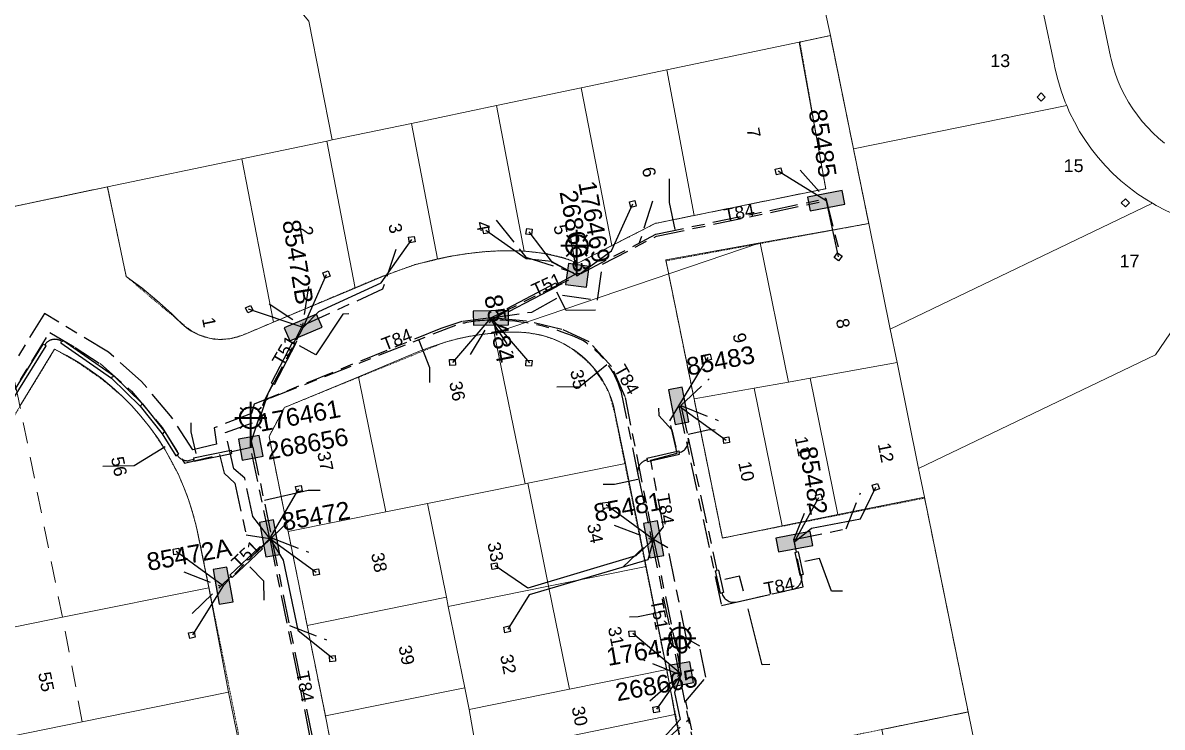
# Model space of a CAD drawing. Header units: metres. Extents: x 314590 to 317940, y 6263421 to 6264427.
# Drawn here: x 317556.4 to 317716.7, y 6264162.9 to 6264262.2 of the extents above; entities that cross this region are included whole.
import ezdxf
from ezdxf.enums import TextEntityAlignment as Align

# ---------------------------------------------------------------- set-up
doc = ezdxf.new("R2010")
doc.units = ezdxf.units.M
for name, pattern in [('Cable Exist UG', [8.2, 4, -1.2, 1.8, -1.2]), ('Dash', [5, 3, -2]), ('HIDDEN', [0.375, 0.25, -0.125]), ('HIDDEN2', [0.1875, 0.125, -0.0625])]:
    doc.linetypes.add(name, pattern=pattern)
doc.layers.get('0').update_dxf_attribs({"color": 6})
for name, color, linetype, lineweight in [('Cadastre Buildings_SP_EXT', 9, 'Continuous', 5), ('Cadastre Easements_SP_EXT', 9, 'Continuous', 5), ('Cadastre Land Parcels_SP_EXT', 9, 'Continuous', 5), ('Cadastre Other Property_SP_EXT', 9, 'HIDDEN', 5)]:
    doc.layers.add(name, color=color, linetype=linetype, lineweight=lineweight)
for name, color, linetype in [('Duct_SP_EXT', 7, 'Continuous'), ('Equip_SP_SL_EXT', 7, 'Continuous'), ('Mains_LV_EXT', 7, 'Continuous'), ('Mains_LV_SL_EXT', 7, 'Continuous'), ('Services_SP_EXT', 7, 'Continuous'), ('SupportsUG_SP_LV_EXT', 7, 'Continuous'), ('SupportsUG_SP_LV_SL_EXT', 7, 'Continuous'), ('Trench_SP_EXT', 7, 'Continuous')]:
    doc.layers.add(name, color=color, linetype=linetype)
doc.styles.add('COLUMN_LABEL', font='arial.ttf')
doc.styles.add('iecARIAL', font='arial.ttf', dxfattribs={"height": 2})
doc.styles.add('POLE_LABEL', font='arial.ttf')
doc.styles.get("Standard").update_dxf_attribs({"font": 'arial.ttf'})

# ---------------------------------------------------------------- blocks, each defined once
blk = doc.blocks.new('COLUMN_EXT')
blk.add_hatch(color=256).paths.add_polyline_path([(-1.49, 1.48), (-1.49, -1.49), (1.48, -1.49), (1.48, 1.48)])
blk.add_lwpolyline([(-1.49, -1.49), (1.48, -1.49), (1.48, 1.48), (-1.49, 1.48)], close=True)
for tag, height, style, flags, p in [('ASSET_NUM', 2.5, 'COLUMN_LABEL', 8, (2, 2)), ('STRUCTURE_PLANT_NUMBER', 0.2, 'POLE_LABEL', 9, (1.81, 0.03)), ('STREET_CODE', 0.2, 'COLUMN_LABEL', 9, (1.81, -0.2))]:
    blk.add_attdef(tag, text='', height=height, dxfattribs=dict(style=style, flags=flags)).set_placement(p, align=Align.MIDDLE_LEFT)
at = {"flags": 9}
for tag, p in [('COLUMN_TYPE', (1.81, -0.4)), ('OWNED_BY', (1.81, -0.6)), ('STATE', (1.81, -0.8)), ('USAGE', (1.81, -1)), ('STREETNAME', (1.81, -1.6)), ('LEGEND', (1.81, -1.2)), ('LOCATION', (1.81, -1.4)), ('SUBURB', (1.81, -1.8)), ('NOTES', (1.81, -2))]:
    blk.add_attdef(tag, text='', height=0.2, dxfattribs=at).set_placement(p, align=Align.MIDDLE_LEFT)
at = {"flags": 1}
blk.add_attdef('Z', (1.81, -2.35), '', height=0.2, dxfattribs=at)
blk = doc.blocks.new('PILLAR_EXT')
blk.add_hatch(color=256).paths.add_polyline_path([(-2.475, 0.99), (-2.475, -0.99), (2.475, -0.99), (2.475, 0.99)])
blk.add_lwpolyline([(-2.475, -0.99), (2.475, -0.99), (2.475, 0.99), (-2.475, 0.99)], close=True)
at = {"style": 'iecARIAL', "flags": 8}
blk.add_attdef('ASSET_NUM', (1.5, 3.5), '', height=2.5, dxfattribs=at)
for tag, p, flags in [('OWNED_BY', (0, -0.2), 9), ('STATE', (0, -0.4), 9), ('SUPPORT_TYPE', (0, -0.6), 9), ('STREETNAME', (0, -1.8), 9), ('USAGE', (0, -0.8), 9), ('LEGEND', (0, -1), 9), ('LOCATION', (0, -1.2), 9), ('NOTES', (0, -1.4), 9), ('PARENT', (0, -1.6), 9), ('SUBURB', (0, -2), 1)]:
    blk.add_attdef(tag, p, '', height=0.2, dxfattribs=dict(flags=flags))
blk = doc.blocks.new('SL_LANTERN_EXT')
at = {"lineweight": 40}
for p, q in [((0, 1.97), (0, 6.47)), ((-1.46, 5.68), (-1.06, 5.28)), ((1.46, 5.68), (1.06, 5.28)), ((-2.25, 4.22), (2.25, 4.22)), ((-1.46, 2.76), (-1.06, 3.16)), ((0, 0), (0, 2.72)), ((1.46, 2.76), (1.06, 3.16))]:
    blk.add_line(p, q, dxfattribs=at)
blk.add_circle((0, 4.22), 1.5, dxfattribs=at)
at = {"style": 'iecARIAL', "flags": 8}
blk.add_attdef('ASSET_NUM', (1.5, 1.5), '', height=2.5, dxfattribs=at)
for tag, p, height, flags in [('OPERATING_VOLTAGE', (0.98, -1.65), 0.2, 9), ('CONSTRUCTED_VOLTAGE', (0.98, -0.65), 0.2, 9), ('CONTROL_TYPE', (0.98, -0.85), 0.2, 9), ('LANTERN_PURPOSE', (0.98, -1.05), 0.2, 9), ('LANTERN_TYPE', (0.98, -1.25), 0.2, 9), ('NO_PHASES', (0.98, -1.45), 0.2, 9), ('LNUMBER', (2.18, -3.25), 2.5, 8), ('ORIENTATION', (0.98, -1.85), 0.2, 9), ('OWNED_BY', (0.98, -2.05), 0.2, 9), ('STATE', (0.98, -2.25), 0.2, 9), ('USAGE', (0.98, -2.45), 0.2, 9), ('CEXIST', (0.98, -2.65), 0.2, 9), ('CNEW', (0.98, -2.85), 0.2, 9), ('CNUMBER', (0.98, -3.05), 0.2, 9), ('CREMOVE', (0.98, -3.25), 0.2, 9), ('CREPLACE', (0.98, -3.45), 0.2, 9), ('LKINGHEIGHT', (0.98, -3.65), 0.2, 9), ('LBRACKET', (0.98, -3.85), 0.2, 9), ('LBRACKETVOCAB', (0.98, -4.05), 0.2, 9), ('LCATEGORY', (0.98, -4.25), 0.2, 9), ('LCHARGE1', (0.98, -4.45), 0.2, 9), ('LCHARGE1PERCENT', (0.98, -4.65), 0.2, 9), ('LCHARGE2', (0.98, -4.85), 0.2, 9), ('LCHARGE2PERCENT', (0.98, -5.05), 0.2, 9), ('LCHARGE3', (0.98, -5.25), 0.2, 9), ('LCHARGE3PERCENT', (0.98, -5.45), 0.2, 9), ('LEXIST', (0.98, -5.65), 0.2, 9), ('LLAMP', (0.98, -5.85), 0.2, 9), ('LLAMPVOCAB', (0.98, -6.05), 0.2, 9), ('LMAST', (0.98, -6.25), 0.2, 9), ('LMASTVOCAB', (0.98, -6.45), 0.2, 9), ('LNEW', (0.98, -6.65), 0.2, 9), ('LANTNUMBER', (0.98, -6.85), 0.2, 9), ('LOUTREACH', (0.98, -7.25), 0.2, 9), ('LOUTREACHVOCAB', (0.98, -7.45), 0.2, 9), ('LRATECODE', (0.98, -7.65), 0.2, 9), ('LREMOVE', (0.98, -7.85), 0.2, 9), ('LREPLACE', (0.98, -8.05), 0.2, 9), ('STREETNAME', (0.98, -9.25), 0.2, 9), ('SUBURB', (0.98, -9.45), 0.2, 1), ('LTYPE', (0.98, -8.25), 0.2, 9), ('LTYPEVOCAB', (0.98, -8.45), 0.2, 9), ('LEGEND', (0.98, -8.65), 0.2, 9), ('LOCATION', (0.98, -8.85), 0.2, 9), ('NOTES', (0.98, -9.05), 0.2, 9)]:
    blk.add_attdef(tag, p, '', height=height, dxfattribs=dict(flags=flags))
blk = doc.blocks.new('CCP_EXT')
at = {"flags": 9}
for tag, p in [('LIFE_SUPPORT', (0, -1.6)), ('STATE', (0, -1.8)), ('NOTES', (0, -2))]:
    blk.add_attdef(tag, text='', height=0.2, dxfattribs=at).set_placement(p, align=Align.MIDDLE_LEFT)
blk.add_wipeout([(0, 0.57), (0.57, 0), (0, -0.57), (-0.57, 0)])
blk.add_lwpolyline([(-0.57, 0), (0, 0.57), (0.57, 0), (0, -0.57), (-0.57, 0)])
at = {"flags": 1}
blk.add_attdef('Z', (0, 0), '', height=0.2, dxfattribs=at)
at = {"flags": 9}
for tag, p in [('CCP_TYPE', (0, 0)), ('CONSTRUCTED_VOLTAGE', (0, -0.2)), ('OPERATING_VOLTAGE', (0, -0.6)), ('ORIENTATION', (0, -0.8)), ('OWNED_BY', (0, -1)), ('NO_PHASES', (0, -0.4)), ('USAGE', (0, -1.2)), ('LEGEND', (0, -1.4))]:
    blk.add_attdef(tag, text='', height=0.2, dxfattribs=at).set_placement(p, align=Align.MIDDLE_LEFT)

msp = doc.modelspace()

# ---------------------------------------------------------------- linework, layer by layer
at = {"layer": 'Cadastre Land Parcels_SP_EXT', "linetype": 'Continuous'}
for points in [[(317657.18, 6264321.73), (317654.85, 6264332.82), (317622.51, 6264300.08), (317586.79, 6264293.39), (317591.09, 6264269.07), (317596.64, 6264262.4), (317599.93, 6264245.65), (317611.1, 6264247.99), (317623.04, 6264250.5), (317634.98, 6264253), (317647.02, 6264255.52), (317665.62, 6264259.41), (317670.03, 6264260.34), (317669.27, 6264263.97), (317665.17, 6264283.55), (317661.07, 6264303.13), (317657.18, 6264321.73)], [(317703.29, 6264250.49), (317703.08, 6264250.98), (317702.52, 6264252.56), (317702.03, 6264254.17), (317701.63, 6264255.8), (317701.51, 6264256.38), (317698.63, 6264270.12), (317669.27, 6264263.97), (317670.03, 6264260.34), (317673.28, 6264244.38), (317703.29, 6264250.49)], [(317650.86, 6264235.01), (317669.37, 6264238.78), (317665.62, 6264259.41), (317647.02, 6264255.52), (317650.86, 6264235.01)], [(317650.86, 6264235.01), (317647.02, 6264255.52), (317634.98, 6264253), (317639.29, 6264230.76), (317645.36, 6264233.89), (317650.86, 6264235.01)], [(317639.29, 6264230.76), (317634.98, 6264253), (317623.04, 6264250.5), (317626.95, 6264229.99), (317627.17, 6264229.97), (317628.51, 6264229.83), (317629.84, 6264229.62), (317631.15, 6264229.34), (317632.45, 6264228.99), (317633.73, 6264228.57), (317634.49, 6264228.29), (317639.29, 6264230.76)], [(317626.95, 6264229.99), (317623.04, 6264250.5), (317611.1, 6264247.99), (317614.74, 6264228.88), (317616.33, 6264229.23), (317618.7, 6264229.62), (317621.08, 6264229.88), (317623.47, 6264230.02), (317625.84, 6264230.04), (317626.95, 6264229.99)], [(317715.35, 6264236.73), (317714.56, 6264237.2), (317713.3, 6264238.03), (317712.08, 6264238.94), (317710.92, 6264239.91), (317709.8, 6264240.94), (317708.74, 6264242.02), (317707.74, 6264243.16), (317706.8, 6264244.35), (317705.93, 6264245.58), (317705.11, 6264246.86), (317704.37, 6264248.18), (317703.7, 6264249.54), (317703.29, 6264250.49), (317673.28, 6264244.38), (317675.42, 6264233.88), (317678.45, 6264218.99), (317715.35, 6264236.73)], [(317603.14, 6264224.78), (317607.16, 6264226.46), (317609.4, 6264227.33), (317611.68, 6264228.09), (317613.99, 6264228.72), (317614.74, 6264228.88), (317611.1, 6264247.99), (317599.93, 6264245.65), (317599.16, 6264245.5), (317603.14, 6264224.78)], [(317591.68, 6264219.98), (317603.14, 6264224.78), (317599.16, 6264245.5), (317587.21, 6264243), (317591.68, 6264219.98)], [(317591.68, 6264219.98), (317587.21, 6264243), (317568.28, 6264239.04), (317570.93, 6264226.43), (317573.14, 6264224.8), (317575.26, 6264223.05), (317577.29, 6264221.2), (317578.52, 6264219.97), (317578.76, 6264219.73), (317579.08, 6264219.45), (317579.4, 6264219.19), (317579.74, 6264218.94), (317580.09, 6264218.72), (317580.46, 6264218.51), (317580.83, 6264218.32), (317581.21, 6264218.15), (317581.6, 6264218), (317582, 6264217.87), (317582.4, 6264217.76), (317582.82, 6264217.68), (317583.23, 6264217.61), (317583.64, 6264217.57), (317584.06, 6264217.55), (317584.48, 6264217.55), (317584.9, 6264217.57), (317585.32, 6264217.62), (317585.73, 6264217.68), (317586.14, 6264217.77), (317586.54, 6264217.88), (317586.94, 6264218.01), (317587.33, 6264218.16), (317591.68, 6264219.98)], [(317727.55, 6264232.66), (317724.42, 6264233.28), (317722.94, 6264233.62), (317721.47, 6264234.03), (317720.02, 6264234.51), (317718.6, 6264235.08), (317717.22, 6264235.71), (317715.87, 6264236.42), (317715.35, 6264236.73), (317678.45, 6264218.99), (317679.41, 6264214.28), (317682.44, 6264199.39), (317715.8, 6264215.38), (317727.55, 6264232.66)], [(317678.45, 6264218.99), (317675.42, 6264233.88), (317660.15, 6264231.15), (317664.13, 6264211.55), (317667.18, 6264212.09), (317679.41, 6264214.28), (317678.45, 6264218.99)], [(317664.13, 6264211.55), (317660.15, 6264231.15), (317646.86, 6264228.77), (317650.84, 6264209.17), (317659.31, 6264210.68), (317664.13, 6264211.55)], [(317627.06, 6264197.22), (317622.73, 6264218.45), (317622.72, 6264218.45), (317620.94, 6264218.26), (317619.17, 6264217.98), (317617.42, 6264217.6), (317615.69, 6264217.13), (317613.99, 6264216.57), (317612.32, 6264215.93), (317603.61, 6264212.3), (317607.45, 6264193.27), (317613.33, 6264194.45), (317627.06, 6264197.22)], [(317641.18, 6264200.07), (317639.71, 6264207.32), (317639.59, 6264207.87), (317639.4, 6264208.58), (317639.17, 6264209.28), (317638.9, 6264209.96), (317638.6, 6264210.63), (317638.26, 6264211.28), (317637.89, 6264211.92), (317637.49, 6264212.53), (317637.06, 6264213.12), (317636.59, 6264213.69), (317636.1, 6264214.23), (317635.58, 6264214.75), (317635.03, 6264215.24), (317634.45, 6264215.7), (317633.86, 6264216.13), (317633.24, 6264216.53), (317632.6, 6264216.89), (317631.95, 6264217.22), (317631.27, 6264217.52), (317630.59, 6264217.78), (317629.89, 6264218), (317629.18, 6264218.19), (317628.46, 6264218.34), (317627.73, 6264218.45), (317627, 6264218.52), (317626.27, 6264218.56), (317624.52, 6264218.55), (317622.73, 6264218.45), (317627.06, 6264197.22), (317627.45, 6264197.3), (317641.18, 6264200.07)], [(317682.44, 6264199.39), (317679.41, 6264214.28), (317667.18, 6264212.09), (317671.09, 6264192.87), (317683.26, 6264195.35), (317682.44, 6264199.39)], [(317607.45, 6264193.27), (317603.61, 6264212.3), (317593.2, 6264207.97), (317591.03, 6264203.87), (317593.73, 6264190.5), (317607.45, 6264193.27)], [(317671.09, 6264192.87), (317667.18, 6264212.09), (317664.13, 6264211.55), (317659.31, 6264210.68), (317663.25, 6264191.28), (317671.09, 6264192.87)], [(317663.25, 6264191.28), (317659.31, 6264210.68), (317650.84, 6264209.17), (317654.83, 6264189.57), (317663.25, 6264191.28)], [(317644.1, 6264185.56), (317641.18, 6264200.07), (317627.45, 6264197.3), (317630.38, 6264182.79), (317644.1, 6264185.56)], [(317630.38, 6264182.79), (317627.45, 6264197.3), (317627.06, 6264197.22), (317613.33, 6264194.45), (317616.01, 6264181.22), (317616.26, 6264179.94), (317630.38, 6264182.79)], [(317596.4, 6264177.26), (317616.01, 6264181.22), (317613.33, 6264194.45), (317607.45, 6264193.27), (317593.73, 6264190.5), (317596.4, 6264177.26)], [(317647.03, 6264171.06), (317644.1, 6264185.56), (317630.38, 6264182.79), (317633.31, 6264168.29), (317647.03, 6264171.06)], [(317564.75, 6264163.69), (317585.34, 6264167.88), (317582.55, 6264182.57), (317561.96, 6264178.41), (317542.85, 6264174.55), (317543.84, 6264169.65), (317542.67, 6264167.88), (317544.18, 6264159.51), (317564.75, 6264163.69)], [(317633.31, 6264168.29), (317630.38, 6264182.79), (317616.26, 6264179.94), (317618.58, 6264168.48), (317619.19, 6264165.44), (317633.31, 6264168.29)], [(317598.97, 6264164.52), (317618.58, 6264168.48), (317616.26, 6264179.94), (317616.01, 6264181.22), (317596.4, 6264177.26), (317598.97, 6264164.52)], [(317648.15, 6264164.7), (317647.03, 6264171.06), (317633.31, 6264168.29), (317619.19, 6264165.44), (317620.32, 6264158.98), (317648.15, 6264164.7)], [(317601.38, 6264151.76), (317620.98, 6264155.75), (317620.32, 6264158.98), (317619.19, 6264165.44), (317618.58, 6264168.48), (317598.97, 6264164.52), (317601.38, 6264151.76)], [(317567.74, 6264148.99), (317588.34, 6264153.19), (317585.34, 6264167.88), (317564.75, 6264163.69), (317544.18, 6264159.51), (317545.88, 6264151.18), (317547.65, 6264150.01), (317548.64, 6264145.11), (317567.74, 6264148.99)], [(317693.41, 6264145.48), (317689.42, 6264165.07), (317677.27, 6264162.6), (317681.25, 6264143), (317693.41, 6264145.48)], [(317649.46, 6264158.23), (317648.15, 6264164.7), (317620.32, 6264158.98), (317620.98, 6264155.75), (317621.64, 6264152.51), (317649.46, 6264158.23)]]:
    msp.add_lwpolyline(points, close=True, dxfattribs=at)
for points in [[(317724.19, 6264286.19), (317703.74, 6264284.81), (317709.47, 6264257.42), (317709.55, 6264257.04), (317709.82, 6264255.97), (317710.15, 6264254.93), (317710.54, 6264253.89), (317710.97, 6264252.89), (317711.46, 6264251.9), (317712, 6264250.95), (317712.59, 6264250.02), (317713.23, 6264249.12), (317713.91, 6264248.26), (317714.64, 6264247.44), (317715.41, 6264246.65), (317716.22, 6264245.91), (317717.06, 6264245.21)], [(317717.06, 6264245.21), (317716.22, 6264245.91), (317715.41, 6264246.65), (317714.64, 6264247.44), (317713.91, 6264248.26), (317713.23, 6264249.12), (317712.59, 6264250.02), (317712, 6264250.95), (317711.46, 6264251.9), (317710.97, 6264252.89), (317710.54, 6264253.89), (317710.15, 6264254.93), (317709.82, 6264255.97), (317709.55, 6264257.04), (317709.47, 6264257.42), (317703.74, 6264284.81)], [(317698.63, 6264270.12), (317701.51, 6264256.38), (317701.63, 6264255.8), (317702.03, 6264254.17), (317702.52, 6264252.56), (317703.08, 6264250.98), (317703.29, 6264250.49), (317703.7, 6264249.54), (317704.37, 6264248.18), (317705.11, 6264246.86), (317705.93, 6264245.58), (317706.8, 6264244.35), (317707.74, 6264243.16), (317708.74, 6264242.02), (317709.8, 6264240.94), (317710.92, 6264239.91), (317712.08, 6264238.94), (317713.3, 6264238.03), (317714.56, 6264237.2), (317715.35, 6264236.73), (317715.87, 6264236.42), (317717.22, 6264235.71)], [(317601.38, 6264151.76), (317598.97, 6264164.52), (317596.4, 6264177.26), (317593.73, 6264190.5), (317591.03, 6264203.87), (317593.2, 6264207.97), (317603.61, 6264212.3), (317612.32, 6264215.93), (317613.99, 6264216.57), (317615.69, 6264217.13), (317617.42, 6264217.6), (317619.17, 6264217.98), (317620.94, 6264218.26), (317622.72, 6264218.45), (317660.15, 6264231.15), (317675.42, 6264233.88), (317673.28, 6264244.38), (317670.03, 6264260.34), (317665.62, 6264259.41), (317669.37, 6264238.78), (317650.86, 6264235.01), (317645.36, 6264233.89), (317639.29, 6264230.76), (317634.49, 6264228.29), (317633.73, 6264228.57), (317632.45, 6264228.99), (317631.15, 6264229.34), (317629.84, 6264229.62), (317628.51, 6264229.83), (317627.17, 6264229.97), (317626.95, 6264229.99), (317625.84, 6264230.04), (317623.47, 6264230.02), (317621.08, 6264229.88), (317618.7, 6264229.62), (317616.33, 6264229.23), (317614.74, 6264228.88), (317613.99, 6264228.72), (317611.68, 6264228.09), (317609.4, 6264227.33), (317607.16, 6264226.46), (317603.14, 6264224.78), (317591.68, 6264219.98), (317587.33, 6264218.16), (317586.94, 6264218.01), (317586.54, 6264217.88), (317586.14, 6264217.77), (317585.73, 6264217.68), (317585.32, 6264217.62), (317584.9, 6264217.57), (317584.48, 6264217.55), (317584.06, 6264217.55), (317583.64, 6264217.57), (317583.23, 6264217.61), (317582.82, 6264217.68), (317582.4, 6264217.76), (317582, 6264217.87), (317581.6, 6264218), (317581.21, 6264218.15), (317580.83, 6264218.32), (317580.46, 6264218.51), (317580.09, 6264218.72), (317579.74, 6264218.94), (317579.4, 6264219.19), (317579.08, 6264219.45), (317578.76, 6264219.73), (317578.52, 6264219.97), (317577.29, 6264221.2), (317575.26, 6264223.05), (317573.14, 6264224.8), (317570.93, 6264226.43), (317568.28, 6264239.04), (317550.17, 6264235.25)], [(317727.55, 6264232.66), (317715.8, 6264215.38), (317682.44, 6264199.39), (317683.26, 6264195.35), (317689.42, 6264165.07), (317693.41, 6264145.48), (317694.61, 6264139.59), (317698.6, 6264120), (317700.99, 6264108.24), (317703.38, 6264096.48), (317706.48, 6264081.29), (317723.86, 6264084.83)], [(317677.27, 6264162.6), (317689.42, 6264165.07), (317683.26, 6264195.35), (317671.09, 6264192.87), (317663.25, 6264191.28), (317654.83, 6264189.57), (317650.84, 6264209.17), (317646.86, 6264228.77), (317660.15, 6264231.15), (317622.72, 6264218.45), (317622.73, 6264218.45), (317624.52, 6264218.55), (317626.27, 6264218.56), (317627, 6264218.52), (317627.73, 6264218.45), (317628.46, 6264218.34), (317629.18, 6264218.19), (317629.89, 6264218), (317630.59, 6264217.78), (317631.27, 6264217.52), (317631.95, 6264217.22), (317632.6, 6264216.89), (317633.24, 6264216.53), (317633.86, 6264216.13), (317634.45, 6264215.7), (317635.03, 6264215.24), (317635.58, 6264214.75), (317636.1, 6264214.23), (317636.59, 6264213.69), (317637.06, 6264213.12), (317637.49, 6264212.53), (317637.89, 6264211.92), (317638.26, 6264211.28), (317638.6, 6264210.63), (317638.9, 6264209.96), (317639.17, 6264209.28), (317639.4, 6264208.58), (317639.59, 6264207.87), (317639.71, 6264207.32), (317641.18, 6264200.07), (317644.1, 6264185.56), (317647.03, 6264171.06), (317648.15, 6264164.7), (317649.46, 6264158.23)], [(317542.85, 6264174.55), (317561.96, 6264178.41), (317561.96, 6264178.41), (317582.55, 6264182.57), (317581.02, 6264190.18), (317580.77, 6264191.29), (317580.28, 6264193.17), (317579.7, 6264195.02), (317579.01, 6264196.83), (317578.23, 6264198.6), (317577.36, 6264200.33), (317576.4, 6264202.02), (317575.36, 6264203.65), (317574.23, 6264205.22), (317573.01, 6264206.73), (317571.73, 6264208.18), (317570.36, 6264209.56), (317568.93, 6264210.86), (317567.43, 6264212.09), (317565.87, 6264213.24), (317564.25, 6264214.3), (317562.58, 6264215.28), (317560.86, 6264216.17), (317555.96, 6264208.17)], [(317555.96, 6264208.17), (317560.86, 6264216.17), (317562.58, 6264215.28), (317564.25, 6264214.3), (317565.87, 6264213.24), (317567.43, 6264212.09), (317568.93, 6264210.86), (317570.36, 6264209.56), (317571.73, 6264208.18), (317573.01, 6264206.73), (317574.23, 6264205.22), (317575.36, 6264203.65), (317576.4, 6264202.02), (317577.36, 6264200.33), (317578.23, 6264198.6), (317579.01, 6264196.83), (317579.7, 6264195.02), (317580.28, 6264193.17), (317580.77, 6264191.29), (317581.02, 6264190.18), (317582.55, 6264182.57), (317585.34, 6264167.88), (317588.34, 6264153.19)]]:
    msp.add_lwpolyline(points, dxfattribs=at)
at = {"layer": 'Duct_SP_EXT'}
for p, q in [((317624.56, 6264221.91), (317631.4, 6264225.5)), ((317624.78, 6264221.49), (317631.62, 6264225.07)), ((317631.4, 6264225.5), (317631.51, 6264225.29)), ((317631.62, 6264225.07), (317631.51, 6264225.29)), ((317624.56, 6264221.91), (317624.67, 6264221.7)), ((317624.78, 6264221.49), (317624.67, 6264221.7)), ((317549.37, 6264201.02), (317559.26, 6264216.9)), ((317549.78, 6264200.77), (317559.66, 6264216.64)), ((317559.26, 6264216.9), (317559.46, 6264216.77)), ((317559.66, 6264216.64), (317559.46, 6264216.77)), ((317561.73, 6264217.06), (317561.87, 6264217.26)), ((317561.73, 6264217.06), (317568.84, 6264212.09)), ((317562.01, 6264217.46), (317561.87, 6264217.26)), ((317562.01, 6264217.46), (317569.15, 6264212.46)), ((317591.36, 6264211.42), (317594.38, 6264217.2)), ((317591.79, 6264211.2), (317594.81, 6264216.97)), ((317594.38, 6264217.2), (317594.59, 6264217.09)), ((317594.81, 6264216.97), (317594.59, 6264217.09)), ((317568.84, 6264212.09), (317569, 6264212.27)), ((317568.84, 6264212.09), (317572.88, 6264208.14)), ((317569.15, 6264212.46), (317569, 6264212.27)), ((317569.15, 6264212.46), (317573.23, 6264208.46)), ((317591.36, 6264211.42), (317591.58, 6264211.31)), ((317591.79, 6264211.2), (317591.58, 6264211.31)), ((317572.88, 6264208.14), (317573.05, 6264208.3)), ((317572.88, 6264208.14), (317575.97, 6264204.25)), ((317573.23, 6264208.46), (317573.05, 6264208.3)), ((317573.23, 6264208.46), (317576.37, 6264204.53)), ((317575.97, 6264204.25), (317576.17, 6264204.39)), ((317575.97, 6264204.25), (317577.9, 6264201.14)), ((317576.37, 6264204.53), (317576.17, 6264204.39)), ((317576.37, 6264204.53), (317578.3, 6264201.4)), ((317580.4, 6264200.86), (317585.7, 6264201.97)), ((317585.7, 6264201.97), (317585.75, 6264201.73)), ((317585.8, 6264201.5), (317585.75, 6264201.73)), ((317644.19, 6264200.81), (317648.68, 6264201.84)), ((317648.68, 6264201.84), (317648.74, 6264201.61)), ((317648.79, 6264201.37), (317648.74, 6264201.61)), ((317577.9, 6264201.14), (317578.1, 6264201.27)), ((317578.3, 6264201.4), (317578.1, 6264201.27)), ((317580.4, 6264200.86), (317580.45, 6264200.62)), ((317580.5, 6264200.39), (317580.45, 6264200.62)), ((317580.5, 6264200.39), (317585.8, 6264201.5)), ((317644.19, 6264200.81), (317644.25, 6264200.58)), ((317644.3, 6264200.34), (317644.25, 6264200.58)), ((317644.3, 6264200.34), (317648.79, 6264201.37)), ((317585.52, 6264184.36), (317589.76, 6264188.38)), ((317585.85, 6264184.02), (317590.09, 6264188.04)), ((317589.76, 6264188.38), (317589.92, 6264188.21)), ((317590.09, 6264188.04), (317589.92, 6264188.21)), ((317665.05, 6264187.53), (317665.28, 6264187.58)), ((317665.05, 6264187.53), (317665.75, 6264184.32)), ((317665.52, 6264187.63), (317665.28, 6264187.58)), ((317665.52, 6264187.63), (317666.22, 6264184.42)), ((317585.52, 6264184.36), (317585.69, 6264184.19)), ((317585.85, 6264184.02), (317585.69, 6264184.19)), ((317653.83, 6264184.97), (317654.06, 6264185.02)), ((317653.83, 6264184.97), (317654.52, 6264181.82)), ((317654.3, 6264185.07), (317654.06, 6264185.02)), ((317654.3, 6264185.07), (317654.98, 6264181.92)), ((317665.75, 6264184.32), (317665.98, 6264184.37)), ((317666.22, 6264184.42), (317665.98, 6264184.37)), ((317654.52, 6264181.82), (317654.75, 6264181.87)), ((317654.98, 6264181.92), (317654.75, 6264181.87))]:
    msp.add_line(p, q, dxfattribs=at)
at = {"layer": 'Duct_SP_EXT', "linetype": 'Continuous'}
for points in [[(317647.34, 6264240.17), (317647.35, 6264236.83), (317648.14, 6264233.04)], [(317636.96, 6264221.68), (317632.86, 6264221.61), (317631.52, 6264224.22)], [(317602.27, 6264221.15), (317601.4, 6264221.13), (317597.62, 6264215.4), (317595.32, 6264216.64)], [(317613.66, 6264211.47), (317613.65, 6264213.54), (317612.17, 6264217.38)], [(317631.53, 6264210.85), (317634.77, 6264210.9), (317638.55, 6264214.01)], [(317645.86, 6264207.86), (317645.89, 6264206.83), (317647.72, 6264204.81), (317648.27, 6264202.37)], [(317580.01, 6264205.81), (317580.04, 6264204.53), (317580.71, 6264201.47)], [(317567.66, 6264199.72), (317572.04, 6264199.81), (317576.39, 6264202.45)], [(317638.04, 6264197.14), (317639.65, 6264197.17), (317642.91, 6264197.86)], [(317671.73, 6264182.11), (317670.17, 6264182.08), (317668.49, 6264186.7), (317666.45, 6264186.27)], [(317590.33, 6264180.84), (317590.28, 6264183.48), (317588.35, 6264185.52)], [(317657.8, 6264182.09), (317657.26, 6264184.21), (317655.19, 6264183.75)], [(317641.75, 6264178.49), (317642.99, 6264178.52), (317646.63, 6264179.26)], [(317661.5, 6264171.74), (317660.44, 6264171.71), (317658.44, 6264179.59)]]:
    msp.add_lwpolyline(points, dxfattribs=at)
at = {"layer": 'Mains_LV_EXT', "linetype": 'Cable Exist UG'}
for points in [[(317622.26, 6264220.58), (317634.42, 6264226.56)], [(317504.78, 6264216.75), (317524.76, 6264204.65), (317527, 6264207.68), (317538.09, 6264198.25), (317548.98, 6264200.49), (317560.16, 6264218.51), (317563.77, 6264216.39), (317567.25, 6264214.15), (317571.68, 6264210.24), (317576.01, 6264205.16), (317579.13, 6264200.11), (317584.04, 6264201.32), (317584.74, 6264198.69), (317586.2, 6264197.28), (317587.81, 6264190.01), (317591.12, 6264189.53)], [(317645.16, 6264189.38), (317646.53, 6264191.17), (317644.74, 6264200.53), (317648.47, 6264201.51), (317647.43, 6264206.07), (317648.68, 6264208.2)], [(317591.12, 6264189.53), (317584.56, 6264182.86)], [(317645.16, 6264189.38), (317649.05, 6264170.4)]]:
    msp.add_lwpolyline(points, dxfattribs=at)
at = {"layer": 'Mains_LV_SL_EXT', "linetype": 'Cable Exist UG'}
msp.add_lwpolyline([(317591.12, 6264189.53), (317588.45, 6264202.29)], dxfattribs=at)
at = {"layer": 'Trench_SP_EXT', "linetype": 'Cable Exist UG'}
for points in [[(317665.78, 6264241.39), (317669.37, 6264237.38)], [(317633.47, 6264231.78), (317634.32, 6264226.85)], [(317631.51, 6264225.29), (317634.4, 6264226.89)], [(317596.58, 6264225.02), (317595.72, 6264219.49)], [(317591.06, 6264222.56), (317595.72, 6264219.49)], [(317622.29, 6264220.28), (317624.67, 6264221.7)], [(317594.54, 6264217.08), (317595.72, 6264219.49)], [(317619.38, 6264215.42), (317622.29, 6264220.28)], [(317622.29, 6264220.28), (317625.34, 6264215.62)], [(317590.17, 6264208.29), (317590.44, 6264209.06), (317591.62, 6264211.33)], [(317648.99, 6264208.23), (317652.97, 6264212)], [(317640.54, 6264210.31), (317642.94, 6264198.54)], [(317588.75, 6264202.35), (317588.54, 6264203.28), (317590.25, 6264208.29)], [(317648.99, 6264208.23), (317650.01, 6264203.64)], [(317648.99, 6264208.23), (317654.26, 6264206.15)], [(317588.75, 6264202.35), (317585.75, 6264201.73)], [(317588.75, 6264202.35), (317591.4, 6264189.59)], [(317580.45, 6264200.62), (317579.86, 6264200.5)], [(317642.94, 6264198.54), (317644.87, 6264189.29)], [(317591.4, 6264189.59), (317595.36, 6264193.47)], [(317639.59, 6264191.39), (317644.85, 6264189.38)], [(317589.92, 6264188.21), (317591.4, 6264189.59)], [(317591.4, 6264189.59), (317596.57, 6264187.6)], [(317640.82, 6264185.48), (317644.87, 6264189.29)], [(317644.87, 6264189.29), (317648.76, 6264170.33)], [(317665.28, 6264187.58), (317664.89, 6264189.36)], [(317579.03, 6264184.82), (317584.26, 6264182.8)], [(317584.26, 6264182.8), (317585.69, 6264184.19)], [(317580.19, 6264178.94), (317584.26, 6264182.8)], [(317656.77, 6264180.56), (317664.68, 6264182.33)], [(317593.91, 6264177.23), (317599.12, 6264175.24)], [(317648.76, 6264170.33), (317643.47, 6264172.49)], [(317648.76, 6264170.33), (317654.6, 6264141.32)]]:
    msp.add_lwpolyline(points, dxfattribs=at)
for points in [[(317617.3, 6264219.58, -0.056484), (317622.29, 6264220.28)], [(317622.29, 6264220.28, -0.113855), (317635.27, 6264217.35)], [(317561.87, 6264217.26, 0.427384), (317559.46, 6264216.77)], [(317635.27, 6264217.35, -0.177418), (317640.54, 6264210.31)], [(317590.17, 6264208.29, -0.218069), (317591.15, 6264209.32)], [(317648.74, 6264201.61, 0.413309), (317650.01, 6264203.64)], [(317579.86, 6264200.5, -0.309562), (317578.1, 6264201.27)], [(317642.94, 6264198.54, -0.417815), (317644.25, 6264200.58)], [(317664.68, 6264182.33, 0.418879), (317665.98, 6264184.37)], [(317654.75, 6264181.87, 0.408791), (317656.77, 6264180.56)]]:
    msp.add_lwpolyline(points, format="xyb", dxfattribs=at)

# ---------------------------------------------------------------- block references
at = {"layer": 'Equip_SP_SL_EXT'}
ref = msp.add_blockref('SL_LANTERN_EXT', (317634.36, 6264226.54), dxfattribs=at)
ref.add_attrib('ASSET_NUM', '176469', dxfattribs={"layer": '0', "height": 2.5, "rotation": 280.1885, "style": 'iecARIAL'}).set_placement((317635.86, 6264228.04), align=Align.BOTTOM_RIGHT)
ref = msp.add_blockref('SL_LANTERN_EXT', (317588.45, 6264202.29), dxfattribs=at)
ref.add_attrib('ASSET_NUM', '176461', dxfattribs={"layer": '0', "height": 2.5, "rotation": 10.4877, "style": 'iecARIAL'}).set_placement((317589.95, 6264203.79), align=Align.BOTTOM_LEFT)
ref = msp.add_blockref('SL_LANTERN_EXT', (317648.86, 6264171.27), dxfattribs=at)
ref.add_attrib('ASSET_NUM', '176470', dxfattribs={"layer": '0', "height": 2.5, "rotation": 9.6826, "style": 'iecARIAL'}).set_placement((317650.36, 6264172.77), align=Align.BOTTOM_RIGHT)
at = {"layer": 'SupportsUG_SP_LV_EXT'}
ref = msp.add_blockref('PILLAR_EXT', (317669.44, 6264237.09), dxfattribs=dict(at, rotation=190.8457427244643))
ref.add_attrib('ASSET_NUM', '85485', dxfattribs={"layer": '0', "height": 2.5, "rotation": 278.9135, "style": 'iecARIAL'}).set_placement((317670.94, 6264240.59), align=Align.TOP_RIGHT)
ref = msp.add_blockref('PILLAR_EXT', (317595.83, 6264219.22), dxfattribs=dict(at, rotation=202.8928897664944))
ref.add_attrib('ASSET_NUM', '85472B', dxfattribs={"layer": '0', "height": 2.5, "rotation": 279.4505, "style": 'iecARIAL'}).set_placement((317597.33, 6264222.72), align=Align.TOP_RIGHT)
ref = msp.add_blockref('PILLAR_EXT', (317622.26, 6264220.58), dxfattribs=dict(at, rotation=0.8554441394767736))
ref.add_attrib('ASSET_NUM', '85484', dxfattribs={"layer": '0', "height": 2.5, "rotation": 281.0063, "style": 'iecARIAL'}).set_placement((317623.76, 6264224.08), align=Align.TOP_LEFT)
ref = msp.add_blockref('PILLAR_EXT', (317648.68, 6264208.2), dxfattribs=dict(at, rotation=101.0568173927057))
ref.add_attrib('ASSET_NUM', '85483', dxfattribs={"layer": '0', "height": 2.5, "rotation": 10.8279, "style": 'iecARIAL'}).set_placement((317650.18, 6264211.7), align=Align.BOTTOM_LEFT)
ref = msp.add_blockref('PILLAR_EXT', (317664.96, 6264189.05), dxfattribs=dict(at, rotation=190.8114290082056))
ref.add_attrib('ASSET_NUM', '85482', dxfattribs={"layer": '0', "height": 2.5, "rotation": 279.383, "style": 'iecARIAL'}).set_placement((317666.46, 6264192.55), align=Align.BOTTOM_RIGHT)
ref = msp.add_blockref('PILLAR_EXT', (317645.16, 6264189.38), dxfattribs=dict(at, rotation=280.4577971804657))
ref.add_attrib('ASSET_NUM', '85481', dxfattribs={"layer": '0', "height": 2.5, "rotation": 10.5077, "style": 'iecARIAL'}).set_placement((317646.66, 6264192.88), align=Align.BOTTOM_RIGHT)
ref = msp.add_blockref('PILLAR_EXT', (317591.12, 6264189.53), dxfattribs=dict(at, rotation=100.4385686850261))
ref.add_attrib('ASSET_NUM', '85472', dxfattribs={"layer": '0', "height": 2.5, "rotation": 10.4877, "style": 'iecARIAL'}).set_placement((317592.62, 6264193.03), align=Align.TOP_LEFT)
ref = msp.add_blockref('PILLAR_EXT', (317584.56, 6264182.86), dxfattribs=dict(at, rotation=280.1024542435343))
ref.add_attrib('ASSET_NUM', '85472A', dxfattribs={"layer": '0', "height": 2.5, "rotation": 10.3959, "style": 'iecARIAL'}).set_placement((317586.06, 6264186.36), align=Align.BOTTOM_RIGHT)
at = {"layer": 'SupportsUG_SP_LV_SL_EXT'}
ref = msp.add_blockref('COLUMN_EXT', (317634.42, 6264226.56), dxfattribs=dict(at, rotation=172.1101050738807))
ref.add_attrib('ASSET_NUM', '268663', dxfattribs={"layer": '0', "height": 2.5, "rotation": 280.1885, "style": 'COLUMN_LABEL'}).set_placement((317636.42, 6264227.31), align=Align.TOP_RIGHT)
ref = msp.add_blockref('COLUMN_EXT', (317588.45, 6264202.29), dxfattribs=dict(at, rotation=100.4385686850261))
ref.add_attrib('ASSET_NUM', '268656', dxfattribs={"layer": '0', "height": 2.5, "rotation": 10.4877, "style": 'COLUMN_LABEL'}).set_placement((317590.45, 6264203.04), align=Align.TOP_LEFT)
ref = msp.add_blockref('COLUMN_EXT', (317649.05, 6264170.4), dxfattribs=dict(at, rotation=280.4577971804657))
ref.add_attrib('ASSET_NUM', '268665', dxfattribs={"layer": '0', "height": 2.5, "rotation": 10.5077, "style": 'COLUMN_LABEL'}).set_placement((317651.05, 6264171.15), align=Align.TOP_RIGHT)

# ---------------------------------------------------------------- texts
at = {"layer": 'Cadastre Land Parcels_SP_EXT'}
for s, p in [('13', (317692.53, 6264255.92)), ('15', (317702.87, 6264241.13)), ('17', (317710.73, 6264227.7))]:
    msp.add_text(s, height=1.8, dxfattribs=at).set_placement(p)
for s, p in [('7', (317658.22, 6264247.18)), ('6', (317643.5, 6264241.64)), ('3', (317607.81, 6264233.71)), ('4', (317620.14, 6264234.02)), ('5', (317631.05, 6264233.53)), ('2', (317595.3, 6264233.31)), ('1', (317581.58, 6264220.48)), ('8', (317670.79, 6264220.32)), ('9', (317656.26, 6264218.26)), ('35', (317633.4, 6264213.12)), ('36', (317616.37, 6264211.47)), ('11', (317664.99, 6264203.69)), ('37', (317597.8, 6264201.58)), ('12', (317676.68, 6264202.8)), ('56', (317568.77, 6264200.86)), ('10', (317657.06, 6264200.17)), ('34', (317635.78, 6264191.43)), ('33', (317621.75, 6264188.82)), ('38', (317605.38, 6264187.34)), ('31', (317638.71, 6264176.92)), ('39', (317609.24, 6264174.28)), ('32', (317623.54, 6264172.99)), ('55', (317558.52, 6264170.52)), ('30', (317633.6, 6264165.69))]:
    msp.add_text(s, height=1.8, rotation=281.5, dxfattribs=at).set_placement(p)
at = {"layer": 'Mains_LV_EXT'}
for s, rotation, p in [('T84', 10.9182, (317655.24, 6264234.13)), ('T51', 24.7183, (317628.51, 6264223.57)), ('T51', 59.4443, (317592.89, 6264213.64)), ('T84', 21.0691, (317607.32, 6264215.93)), ('T84', 299.5812, (317639.53, 6264213.35)), ('T84', 279.6892, (317645.57, 6264195.63)), ('T51', 43.9095, (317586.81, 6264185.08)), ('T84', 11.2198, (317660.88, 6264181.49)), ('T51', 280.4578, (317644.68, 6264180.79)), ('T84', 280.5089, (317594.85, 6264170.62))]:
    msp.add_text(s, height=1.8, rotation=rotation, dxfattribs=at).set_placement(p)

# ---------------------------------------------------------------- next in the draw order: block references
at = {"layer": 'Services_SP_EXT'}
for p in [(317699.68, 6264251.7), (317711.54, 6264236.78)]:
    msp.add_blockref('CCP_EXT', p, dxfattribs=at)
for p, rotation in [((317662.75, 6264241.24), 148.317832327101), ((317642.23, 6264236.64), 58.22442582101991), ((317611.12, 6264231.61), 54.23181933000778), ((317621.56, 6264232.89), 326.1596459942616), ((317627.62, 6264232.73), 125.3655976744785), ((317671.11, 6264229.19), 278.5134148915399), ((317599.1, 6264226.68), 65.36830012033779), ((317588.24, 6264221.81), 160.3726824452897), ((317616.86, 6264214.32), 228.0849256958417), ((317627.6, 6264214.21), 309.4715705182987), ((317652.83, 6264215), 58.67360657890911), ((317655.38, 6264203.37), 323.6564776802125), ((317595.23, 6264196.51), 58.05535796690252), ((317676.41, 6264196.76), 64.60699390292024), ((317668.42, 6264195.28), 60.58337491669253), ((317638.4, 6264194.18), 142.6935694752785), ((317577.97, 6264187.68), 142.5575145580382), ((317622.77, 6264185.61), 144.4522770692849), ((317597.66, 6264184.76), 323.0384289967138), ((317580.17, 6264175.9), 237.5748437694206), ((317624.54, 6264176.71), 237.297632236827), ((317642.12, 6264176.07), 139.0851176598175), ((317599.96, 6264172.58), 320.4459859370982), ((317645.52, 6264165.43), 234.9978069308766)]:
    msp.add_blockref('CCP_EXT', p, dxfattribs=dict(at, rotation=rotation))

# ---------------------------------------------------------------- next in the draw order: linework, layer by layer
at = {"layer": 'Cadastre Buildings_SP_EXT', "linetype": 'Continuous'}
msp.add_lwpolyline([(317550.17, 6264235.25), (317568.28, 6264239.04), (317587.21, 6264243), (317599.16, 6264245.5), (317599.93, 6264245.65), (317596.64, 6264262.4), (317591.09, 6264269.07), (317586.79, 6264293.39), (317622.51, 6264300.08), (317654.85, 6264332.82), (317654.85, 6264332.82), (317653.28, 6264340.33), (317649.59, 6264357.95), (317648.84, 6264361.55), (317642.39, 6264354.99), (317637.5, 6264350.01), (317614.32, 6264326.38), (317595.95, 6264344.77), (317529.74, 6264330.78)], dxfattribs=at)
at = {"layer": 'Cadastre Easements_SP_EXT', "linetype": 'Dash'}
msp.add_lwpolyline([(317623.45, 6263996.57), (317588.61, 6264048.23), (317586.62, 6264056.92), (317584.99, 6264064.15), (317583.08, 6264073.54), (317580.09, 6264088.24), (317577.1, 6264102.94), (317574.12, 6264117.64), (317570.73, 6264134.3), (317567.74, 6264148.99), (317564.75, 6264163.69), (317561.96, 6264178.41), (317555.96, 6264208.17), (317555.75, 6264209.15), (317550.17, 6264235.25), (317528.03, 6264206.3), (317525.59, 6264203.04), (317555.53, 6264056.2), (317559.58, 6264036.37)], dxfattribs=at)
at = {"layer": 'Cadastre Other Property_SP_EXT', "linetype": 'HIDDEN2'}
for points in [[(317660.98, 6264159.29), (317689.42, 6264165.07), (317683.29, 6264195.2), (317654.83, 6264189.57), (317646.89, 6264228.62), (317675.42, 6264233.88), (317670.03, 6264260.34), (317665.74, 6264259.45), (317669.37, 6264238.78), (317645.36, 6264233.89), (317634.49, 6264228.29), (317632.66, 6264229.02), (317630.08, 6264229.64), (317626.95, 6264229.99), (317625.84, 6264230.04), (317623.29, 6264230.02), (317621.38, 6264229.91), (317618.99, 6264229.65), (317616.51, 6264229.25), (317611.56, 6264228.09), (317606.56, 6264226.29), (317587.33, 6264218.16), (317585.52, 6264217.64), (317584.06, 6264217.55), (317582.82, 6264217.68), (317581.21, 6264218.19), (317580.1, 6264218.77), (317579.07, 6264219.55), (317570.93, 6264226.43), (317568.28, 6264239.04), (317550.17, 6264235.25)], [(317662.71, 6264093.17), (317639.62, 6264207.39), (317638.9, 6264209.96), (317638.18, 6264211.32), (317636.59, 6264213.69), (317635.48, 6264214.78), (317633.79, 6264216.15), (317632.53, 6264216.91), (317631.16, 6264217.54), (317629.82, 6264218.02), (317627.62, 6264218.47), (317626.13, 6264218.58), (317624.39, 6264218.57), (317622.73, 6264218.45), (317620.94, 6264218.26), (317619.17, 6264217.98), (317617.42, 6264217.6), (317615.69, 6264217.13), (317593.2, 6264207.97), (317591.03, 6264203.87), (317616.64, 6264076.79)], [(317550.27, 6264198.71), (317560.86, 6264216.17), (317562.47, 6264215.27), (317564.12, 6264214.29), (317567.33, 6264212.08), (317570.36, 6264209.56), (317571.73, 6264208.18), (317573.01, 6264206.73), (317574.23, 6264205.22), (317576.4, 6264202.02), (317578.23, 6264198.6), (317579.01, 6264196.83), (317579.7, 6264195.02), (317580.28, 6264193.17), (317580.77, 6264191.29), (317581.39, 6264188.5), (317607.08, 6264061.09)]]:
    msp.add_lwpolyline(points, dxfattribs=at)
at = {"layer": 'Duct_SP_EXT', "linetype": 'Continuous'}
for points in [[(317653.81, 6264204.81), (317652.79, 6264204.78), (317650.02, 6264204.16)], [(317598.23, 6264196.28), (317596.55, 6264196.25), (317590.39, 6264194.88)]]:
    msp.add_lwpolyline(points, dxfattribs=at)
at = {"layer": 'Mains_LV_EXT', "linetype": 'Cable Exist UG'}
for points in [[(317622.26, 6264220.58), (317628.02, 6264221.41), (317632.33, 6264223.79), (317637.28, 6264223.1), (317637.96, 6264228.15), (317645.55, 6264232.09), (317669.44, 6264237.09)], [(317622.26, 6264220.58), (317618.18, 6264220.07), (317615.2, 6264219.09), (317588.95, 6264208.42), (317588.58, 6264207.12), (317583.33, 6264205.11), (317583.66, 6264202.81), (317580.31, 6264201.99), (317577.18, 6264206.8), (317573.07, 6264211.64), (317568.44, 6264215.75), (317559.44, 6264221.21), (317547.69, 6264202.27), (317538.59, 6264200.39), (317526.68, 6264210.6), (317524.25, 6264207.31), (317513.14, 6264213.83), (317504.78, 6264216.75)], [(317645.16, 6264189.38), (317641.17, 6264209.45), (317639.25, 6264213.75), (317636.07, 6264217.23), (317632.25, 6264218.97), (317627.28, 6264220.14), (317622.26, 6264220.58)], [(317591.12, 6264189.53), (317588.74, 6264192.63), (317587.61, 6264198.03), (317586.1, 6264199.34), (317584.92, 6264204.43), (317589.64, 6264206.13), (317591.03, 6264210.22), (317595.83, 6264219.22)], [(317648.68, 6264208.2), (317654.7, 6264180.09), (317666.18, 6264182.7), (317664.96, 6264189.05)], [(317591.12, 6264189.53), (317598.91, 6264151.05)], [(317654.89, 6264141.38), (317649.71, 6264166.58), (317652.52, 6264169.98), (317651.64, 6264174.33), (317649.8, 6264175.44), (317647.16, 6264188.2), (317645.16, 6264189.38)]]:
    msp.add_lwpolyline(points, dxfattribs=at)
at = {"layer": 'Services_SP_EXT'}
for points in [[(317669.44, 6264237.09), (317662.67, 6264241.26)], [(317669.44, 6264237.09), (317671.11, 6264229.2)], [(317634.42, 6264226.56), (317639.25, 6264230.01), (317642.23, 6264236.64)], [(317634.42, 6264226.56), (317630.8, 6264228.53), (317627.21, 6264228.92), (317621.56, 6264232.89)], [(317634.42, 6264226.56), (317630.92, 6264228.37), (317627.62, 6264232.73)], [(317595.83, 6264219.22), (317598.05, 6264221.47), (317606.81, 6264225.52), (317611.12, 6264231.61)], [(317595.83, 6264219.22), (317599.1, 6264226.68)], [(317595.83, 6264219.22), (317588.16, 6264221.8)], [(317622.26, 6264220.58), (317616.86, 6264214.32)], [(317622.26, 6264220.58), (317627.69, 6264214.23)], [(317648.68, 6264208.2), (317652.83, 6264215)], [(317648.68, 6264208.2), (317655.38, 6264203.37)], [(317591.12, 6264189.53), (317595.23, 6264196.51)], [(317664.96, 6264189.05), (317667.38, 6264190.95), (317674.29, 6264192.29), (317676.41, 6264196.76)], [(317664.96, 6264189.05), (317668.42, 6264195.28)], [(317645.16, 6264189.38), (317638.49, 6264194.24)], [(317591.12, 6264189.53), (317597.66, 6264184.76)], [(317591.12, 6264189.53), (317593.02, 6264186.44), (317595.07, 6264176.6), (317600.06, 6264172.61)], [(317645.16, 6264189.38), (317642.64, 6264187.05), (317627.46, 6264182.51), (317622.87, 6264185.64)], [(317645.16, 6264189.38), (317644.33, 6264186.51), (317627.64, 6264181.56), (317624.63, 6264176.75)], [(317584.56, 6264182.86), (317577.97, 6264187.68)], [(317584.56, 6264182.86), (317580.26, 6264175.92)], [(317649.05, 6264170.4), (317642.21, 6264176.13)], [(317649.05, 6264170.4), (317648.07, 6264167.8), (317648.87, 6264164), (317645.34, 6264160.05)], [(317649.05, 6264170.4), (317645.58, 6264165.47)]]:
    msp.add_lwpolyline(points, dxfattribs=at)
at = {"layer": 'Trench_SP_EXT', "linetype": 'Cable Exist UG'}
for points in [[(317634.4, 6264226.89), (317634.95, 6264226.84), (317645.46, 6264232.37), (317669.37, 6264237.38)], [(317645, 6264237.03), (317643.14, 6264231.15)], [(317669.37, 6264237.38), (317671.31, 6264229.86)], [(317622.98, 6264234.36), (317627.19, 6264229.14), (317634.32, 6264226.85)], [(317608.89, 6264230.22), (317607.02, 6264224.61), (317595.72, 6264219.49)], [(317591.23, 6264209.32), (317617.3, 6264219.58)], [(317650.01, 6264203.64), (317654.06, 6264185.02)], [(317664.89, 6264189.36), (317672.24, 6264190.86), (317674.25, 6264195.93)], [(317664.89, 6264189.36), (317666.9, 6264194.42)], [(317591.4, 6264189.59), (317599.21, 6264151.11)], [(317644.64, 6264166.62), (317648.77, 6264170.29)], [(317645.92, 6264160.27), (317650.04, 6264163.96)]]:
    msp.add_lwpolyline(points, dxfattribs=at)

doc.saveas('drawing.dxf')
